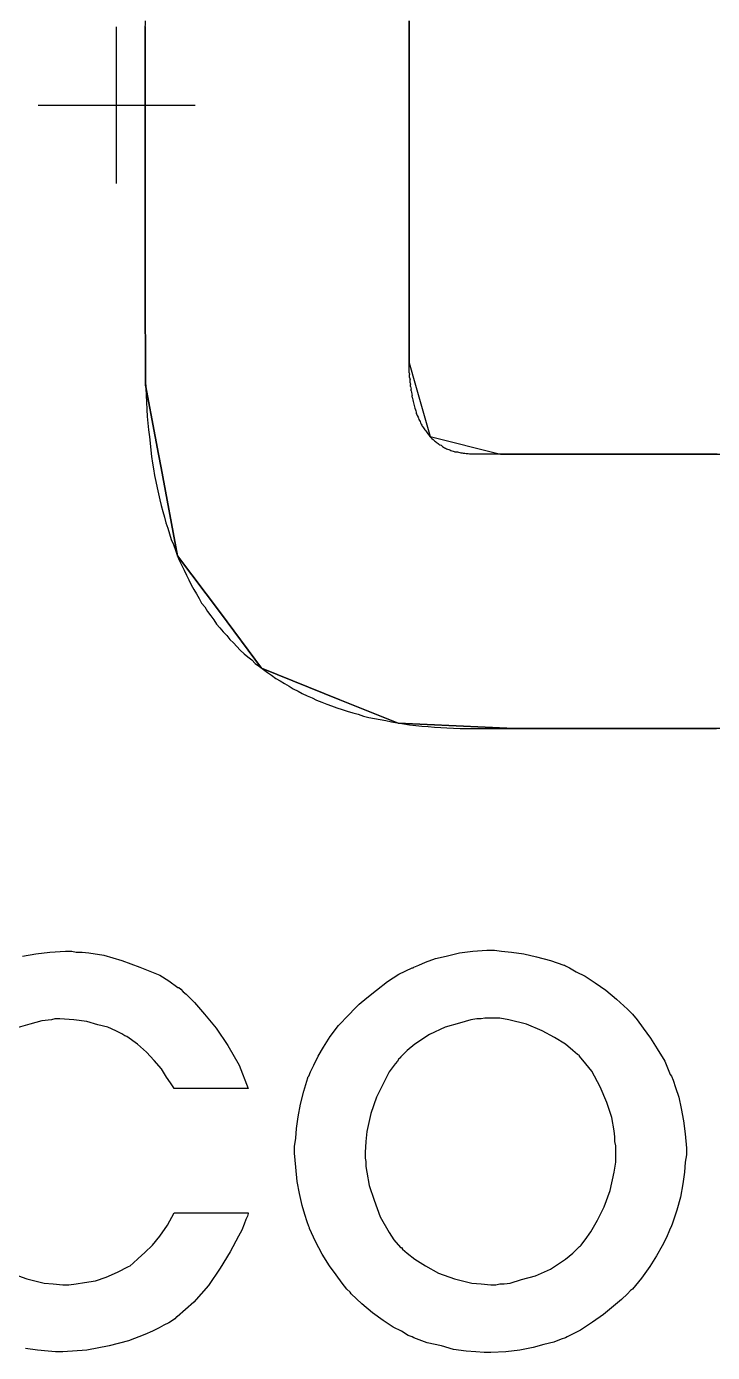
# Model space of a CAD drawing. Extents: x -69.4 to 29.6, y -21.9 to 37.7.
# Drawn here: x -39.971 to -38.002, y 16.968 to 20.773 of the extents above; entities that cross this region are included whole.
import ezdxf

# ---------------------------------------------------------------- set-up
doc = ezdxf.new("R2010")
doc.units = 0
doc.layers.add('gg1', color=1, linetype='CONTINUOUS')
doc.layers.add('gto', color=5, linetype='CONTINUOUS')

msp = doc.modelspace()

# ---------------------------------------------------------------- linework, layer by layer
at = {"layer": 'gg1', "color": 1}
for points in [[(-39.712079, 20.322041), (-39.712079, 20.772042)], [(-39.93708, 20.547041), (-39.487079, 20.547041)]]:
    msp.add_lwpolyline(points, dxfattribs=at)
at = {"layer": 'gto', "color": 5}
for points in [[(-36.979074, 18.758038), (-38.571077, 18.758038), (-38.904078, 18.774038), (-39.071078, 18.841038), (-39.296079, 18.931038), (-39.414079, 19.090038), (-39.537079, 19.254039), (-39.584079, 19.506039), (-39.592079, 19.545039), (-39.601079, 19.596039), (-39.629079, 19.743039), (-39.629079, 19.80804), (-39.630079, 19.97204), (-39.630079, 20.01004), (-39.630079, 20.431041), (-39.630079, 20.761042), (-39.629079, 20.789042)], [(-39.630079, 20.761042), (-39.629079, 20.789042)], [(-39.629079, 20.763042), (-39.629079, 20.773042)], [(-38.872078, 20.789042), (-38.872078, 20.761042), (-38.872078, 20.431041), (-38.872078, 20.01004), (-38.872078, 19.97204), (-38.872078, 19.80804), (-38.854078, 19.743039), (-38.812078, 19.596039), (-38.610077, 19.545039), (-36.984074, 19.545039)], [(-38.872078, 20.761042), (-38.872078, 20.789042)], [(-38.872078, 19.77904), (-38.872078, 19.78404), (-38.872078, 19.79004), (-38.872078, 19.79504), (-38.872078, 19.80004), (-38.872078, 19.80604), (-38.872078, 19.80804), (-38.872078, 19.81004), (-38.872078, 19.81204), (-38.872078, 19.81404), (-38.872078, 19.81704), (-38.872078, 19.82104), (-38.872078, 19.82604), (-38.872078, 19.83104), (-38.872078, 19.83604), (-38.872078, 19.84204), (-38.872078, 19.84804), (-38.872078, 19.85504), (-38.872078, 19.86304), (-38.872078, 19.87104), (-38.872078, 19.87804), (-38.872078, 19.88704), (-38.872078, 19.89704), (-38.872078, 19.90704), (-38.872078, 19.91604), (-38.872078, 19.92704), (-38.872078, 19.93804), (-38.872078, 19.95004), (-38.872078, 19.96104), (-38.872078, 19.97304), (-38.872078, 19.98604), (-38.872078, 19.99804), (-38.872078, 20.01104), (-38.872078, 20.02404), (-38.872078, 20.03704), (-38.872078, 20.05104), (-38.872078, 20.06504), (-38.872078, 20.07904), (-38.872078, 20.09404), (-38.872078, 20.10804), (-38.872078, 20.12304), (-38.872078, 20.13804), (-38.872078, 20.15304), (-38.872078, 20.16904), (-38.872078, 20.18404), (-38.872078, 20.20004), (-38.872078, 20.21504), (-38.872078, 20.23104), (-38.872078, 20.24704), (-38.872078, 20.263041), (-38.872078, 20.279041), (-38.872078, 20.295041), (-38.872078, 20.312041), (-38.872078, 20.327041), (-38.872078, 20.344041), (-38.872078, 20.359041), (-38.872078, 20.376041), (-38.872078, 20.391041), (-38.872078, 20.408041), (-38.872078, 20.423041), (-38.872078, 20.440041), (-38.872078, 20.456041), (-38.872078, 20.471041), (-38.872078, 20.487041), (-38.872078, 20.502041), (-38.872078, 20.517041), (-38.872078, 20.532041), (-38.872078, 20.547041), (-38.872078, 20.562041), (-38.872078, 20.576041), (-38.872078, 20.591041), (-38.872078, 20.605041), (-38.872078, 20.619041), (-38.872078, 20.633041), (-38.872078, 20.646041), (-38.872078, 20.659041), (-38.872078, 20.672041), (-38.872078, 20.684041), (-38.872078, 20.697041), (-38.872078, 20.709041), (-38.872078, 20.720041), (-38.872078, 20.731041), (-38.872078, 20.742041), (-38.872078, 20.752042), (-38.872078, 20.762042), (-38.872078, 20.772042), (-38.872078, 20.782042)], [(-39.630079, 20.431041), (-39.630079, 20.761042)], [(-39.629079, 20.753042), (-39.629079, 20.763042)], [(-39.629079, 20.743041), (-39.629079, 20.753042)], [(-39.629079, 20.732041), (-39.629079, 20.743041)], [(-38.872078, 20.431041), (-38.872078, 20.761042)], [(-39.629079, 20.720041), (-39.629079, 20.732041)], [(-39.629079, 20.710041), (-39.629079, 20.720041)], [(-39.629079, 20.698041), (-39.629079, 20.710041)], [(-39.629079, 20.685041), (-39.629079, 20.698041)], [(-39.629079, 20.673041), (-39.629079, 20.685041)], [(-39.629079, 20.660041), (-39.629079, 20.673041)], [(-39.629079, 20.647041), (-39.629079, 20.660041)], [(-39.629079, 20.634041), (-39.629079, 20.647041)], [(-39.629079, 20.620041), (-39.629079, 20.634041)], [(-39.629079, 20.606041), (-39.629079, 20.620041)], [(-39.629079, 20.592041), (-39.629079, 20.606041)], [(-39.629079, 20.577041), (-39.629079, 20.592041)], [(-39.629079, 20.563041), (-39.629079, 20.577041)], [(-39.629079, 20.548041), (-39.629079, 20.563041)], [(-39.629079, 20.533041), (-39.629079, 20.548041)], [(-39.629079, 20.518041), (-39.629079, 20.533041)], [(-39.629079, 20.503041), (-39.629079, 20.518041)], [(-39.629079, 20.488041), (-39.629079, 20.503041)], [(-39.629079, 20.472041), (-39.629079, 20.488041)], [(-39.629079, 20.457041), (-39.629079, 20.472041)], [(-39.630079, 20.01004), (-39.630079, 20.431041)], [(-39.629079, 20.440041), (-39.629079, 20.457041)], [(-39.629079, 20.424041), (-39.629079, 20.440041)], [(-38.872078, 20.01004), (-38.872078, 20.431041)], [(-39.629079, 20.409041), (-39.629079, 20.424041)], [(-39.629079, 20.392041), (-39.629079, 20.409041)], [(-39.629079, 20.377041), (-39.629079, 20.392041)], [(-39.629079, 20.360041), (-39.629079, 20.377041)], [(-39.629079, 20.345041), (-39.629079, 20.360041)], [(-39.629079, 20.328041), (-39.629079, 20.345041)], [(-39.629079, 20.313041), (-39.629079, 20.328041)], [(-39.629079, 20.296041), (-39.629079, 20.313041)], [(-39.629079, 20.280041), (-39.629079, 20.296041)], [(-39.629079, 20.264041), (-39.629079, 20.280041)], [(-39.629079, 20.24804), (-39.629079, 20.264041)], [(-39.629079, 20.23204), (-39.629079, 20.24804)], [(-39.629079, 20.21604), (-39.629079, 20.23204)], [(-39.629079, 20.20104), (-39.629079, 20.21604)], [(-39.629079, 20.18504), (-39.629079, 20.20104)], [(-39.629079, 20.16904), (-39.629079, 20.18504)], [(-39.629079, 20.15404), (-39.629079, 20.16904)], [(-39.629079, 20.13904), (-39.629079, 20.15404)], [(-39.629079, 20.12404), (-39.629079, 20.13904)], [(-39.629079, 20.10904), (-39.629079, 20.12404)], [(-39.629079, 20.09504), (-39.629079, 20.10904)], [(-39.629079, 20.08004), (-39.629079, 20.09504)], [(-39.629079, 20.06504), (-39.629079, 20.08004)], [(-39.629079, 20.05204), (-39.629079, 20.06504)], [(-39.629079, 20.03804), (-39.629079, 20.05204)], [(-39.629079, 20.02404), (-39.629079, 20.03804)], [(-39.629079, 20.01204), (-39.629079, 20.02404)], [(-39.629079, 19.99804), (-39.629079, 20.01204)], [(-39.630079, 19.97204), (-39.630079, 20.01004)], [(-39.629079, 19.98604), (-39.629079, 19.99804)], [(-39.629079, 19.97404), (-39.629079, 19.98604)], [(-39.629079, 19.96104), (-39.629079, 19.97404)], [(-38.872078, 19.97204), (-38.872078, 20.01004)], [(-39.630079, 19.97204), (-39.629079, 19.80804)], [(-39.629079, 19.95004), (-39.629079, 19.96104)], [(-39.629079, 19.93904), (-39.629079, 19.95004)], [(-39.629079, 19.92804), (-39.629079, 19.93904)], [(-38.872078, 19.80804), (-38.872078, 19.97204)], [(-39.629079, 19.91704), (-39.629079, 19.92804)], [(-39.629079, 19.90804), (-39.629079, 19.91704)], [(-39.629079, 19.89804), (-39.629079, 19.90804)], [(-39.629079, 19.88804), (-39.629079, 19.89804)], [(-39.629079, 19.87904), (-39.629079, 19.88804)], [(-39.629079, 19.87104), (-39.629079, 19.87904)], [(-39.629079, 19.86304), (-39.629079, 19.87104)], [(-39.629079, 19.85504), (-39.629079, 19.86304)], [(-39.629079, 19.84804), (-39.629079, 19.85504)], [(-39.629079, 19.84204), (-39.629079, 19.84804)], [(-39.629079, 19.83604), (-39.629079, 19.84204)], [(-39.629079, 19.83104), (-39.629079, 19.83604)], [(-39.629079, 19.82604), (-39.629079, 19.83104)], [(-39.629079, 19.82104), (-39.629079, 19.82604)], [(-39.629079, 19.81804), (-39.629079, 19.82104)], [(-39.629079, 19.81404), (-39.629079, 19.81804)], [(-39.629079, 19.81204), (-39.629079, 19.81404)], [(-39.629079, 19.81004), (-39.629079, 19.81204)], [(-39.629079, 19.80804), (-39.629079, 19.81004)], [(-39.629079, 19.80804), (-39.629079, 19.743039)], [(-39.629079, 19.79904), (-39.629079, 19.80804)], [(-39.629079, 19.77704), (-39.629079, 19.79904)], [(-38.872078, 19.80804), (-38.854078, 19.743039)], [(-39.629079, 19.75604), (-39.629079, 19.77704)], [(-39.629079, 19.75604), (-39.628079, 19.735039), (-39.627079, 19.715039), (-39.626079, 19.695039), (-39.625079, 19.674039), (-39.624079, 19.654039), (-39.622079, 19.634039), (-39.620079, 19.615039), (-39.618079, 19.595039), (-39.616079, 19.577039), (-39.614079, 19.557039), (-39.612079, 19.539039), (-39.609079, 19.520039), (-39.606079, 19.503039), (-39.603079, 19.484039), (-39.599079, 19.467039), (-39.596079, 19.449039), (-39.592079, 19.432039), (-39.588079, 19.414039), (-39.584079, 19.398039), (-39.579079, 19.381039), (-39.575079, 19.365039), (-39.571079, 19.348039), (-39.565079, 19.333039), (-39.560079, 19.317039), (-39.555079, 19.301039), (-39.549079, 19.286039), (-39.543079, 19.270039), (-39.538079, 19.256039), (-39.532079, 19.241038), (-39.525079, 19.226038), (-39.518079, 19.213038), (-39.511079, 19.198038), (-39.505079, 19.185038), (-39.498079, 19.171038), (-39.490079, 19.157038), (-39.483079, 19.145038), (-39.475079, 19.131038), (-39.468079, 19.118038), (-39.459079, 19.107038), (-39.451079, 19.094038), (-39.442079, 19.082038), (-39.433079, 19.070038), (-39.425079, 19.058038), (-39.416079, 19.047038), (-39.406079, 19.036038), (-39.396079, 19.025038), (-39.387079, 19.014038), (-39.377079, 19.004038), (-39.367079, 18.994038), (-39.357079, 18.983038), (-39.346079, 18.973038), (-39.335079, 18.964038), (-39.324079, 18.955038), (-39.314079, 18.945038), (-39.302079, 18.936038), (-39.290079, 18.928038), (-39.279079, 18.919038), (-39.267079, 18.911038), (-39.255079, 18.902038), (-39.243078, 18.895038), (-39.230078, 18.887038), (-39.217078, 18.880038), (-39.205078, 18.872038), (-39.191078, 18.865038), (-39.179078, 18.859038), (-39.165078, 18.852038), (-39.151078, 18.846038), (-39.138078, 18.840038), (-39.123078, 18.834038), (-39.109078, 18.828038), (-39.095078, 18.823038), (-39.080078, 18.818038), (-39.065078, 18.813038), (-39.050078, 18.808038), (-39.034078, 18.803038), (-39.019078, 18.799038), (-39.003078, 18.794038), (-38.988078, 18.790038), (-38.972078, 18.787038), (-38.956078, 18.784038), (-38.939078, 18.781038), (-38.923078, 18.777038), (-38.906078, 18.775038), (-38.888078, 18.772038), (-38.871078, 18.769038), (-38.853078, 18.767038), (-38.836078, 18.765038), (-38.818078, 18.764038), (-38.800078, 18.762038), (-38.782078, 18.761038), (-38.764078, 18.760038), (-38.745077, 18.759038), (-38.726077, 18.758038), (-38.707077, 18.758038), (-38.688077, 18.758038), (-38.682077, 18.758038), (-38.681077, 18.758038), (-38.679077, 18.758038), (-38.675077, 18.758038), (-38.671077, 18.758038), (-38.666077, 18.758038), (-38.660077, 18.758038), (-38.653077, 18.758038), (-38.644077, 18.758038), (-38.635077, 18.758038), (-38.626077, 18.758038), (-38.615077, 18.758038), (-38.603077, 18.758038), (-38.592077, 18.758038), (-38.578077, 18.758038), (-38.564077, 18.758038), (-38.550077, 18.758038), (-38.535077, 18.758038), (-38.519077, 18.758038), (-38.502077, 18.758038), (-38.486077, 18.758038), (-38.468077, 18.758038), (-38.450077, 18.758038), (-38.430077, 18.758038), (-38.411077, 18.758038), (-38.391077, 18.758038), (-38.370077, 18.758038), (-38.349077, 18.758038), (-38.328077, 18.758038), (-38.306077, 18.758038), (-38.283077, 18.758038), (-38.261077, 18.758038), (-38.237076, 18.758038), (-38.214076, 18.758038), (-38.191076, 18.758038), (-38.166076, 18.758038), (-38.142076, 18.758038), (-38.117076, 18.758038), (-38.092076, 18.758038), (-38.067076, 18.758038), (-38.042076, 18.758038), (-38.017076, 18.758038), (-37.990076, 18.758038)], [(-38.872078, 19.77904), (-38.871078, 19.77404)], [(-38.871078, 19.76504), (-38.871078, 19.77004), (-38.871078, 19.77404)], [(-38.871078, 19.76504), (-38.870078, 19.76004)], [(-38.870078, 19.75004), (-38.870078, 19.75504), (-38.870078, 19.76004)], [(-38.870078, 19.75004), (-38.869078, 19.745039)], [(-39.629079, 19.743039), (-39.601079, 19.596039)], [(-38.869078, 19.740039), (-38.869078, 19.745039)], [(-38.869078, 19.740039), (-38.868078, 19.736039)], [(-38.868078, 19.736039), (-38.867078, 19.732039)], [(-38.867078, 19.727039), (-38.867078, 19.732039)], [(-38.867078, 19.727039), (-38.866078, 19.723039)], [(-38.866078, 19.723039), (-38.865078, 19.718039)], [(-38.865078, 19.718039), (-38.864078, 19.714039)], [(-38.864078, 19.709039), (-38.864078, 19.714039)], [(-38.864078, 19.709039), (-38.863078, 19.705039)], [(-38.854078, 19.743039), (-38.812078, 19.596039)], [(-38.863078, 19.705039), (-38.862078, 19.701039)], [(-38.862078, 19.701039), (-38.861078, 19.697039)], [(-38.861078, 19.697039), (-38.860078, 19.693039)], [(-38.860078, 19.693039), (-38.859078, 19.689039)], [(-38.859078, 19.689039), (-38.858078, 19.685039)], [(-38.858078, 19.685039), (-38.857078, 19.681039)], [(-38.857078, 19.681039), (-38.856078, 19.677039)], [(-38.856078, 19.677039), (-38.854078, 19.673039)], [(-38.854078, 19.673039), (-38.853078, 19.670039)], [(-38.853078, 19.670039), (-38.852078, 19.666039)], [(-38.852078, 19.666039), (-38.852078, 19.662039)], [(-38.852078, 19.662039), (-38.850078, 19.659039)], [(-38.850078, 19.659039), (-38.849078, 19.656039)], [(-38.849078, 19.656039), (-38.847078, 19.652039)], [(-38.847078, 19.652039), (-38.846078, 19.649039)], [(-38.846078, 19.649039), (-38.845078, 19.645039)], [(-38.845078, 19.645039), (-38.843078, 19.642039)], [(-38.843078, 19.642039), (-38.841078, 19.639039)], [(-38.841078, 19.639039), (-38.840078, 19.635039)], [(-38.840078, 19.635039), (-38.838078, 19.632039)], [(-38.838078, 19.632039), (-38.836078, 19.629039)], [(-39.601079, 19.596039), (-39.592079, 19.545039)], [(-38.836078, 19.629039), (-38.835078, 19.626039)], [(-38.835078, 19.626039), (-38.833078, 19.624039)], [(-38.833078, 19.624039), (-38.831078, 19.621039)], [(-38.831078, 19.621039), (-38.829078, 19.618039)], [(-38.829078, 19.618039), (-38.827078, 19.615039)], [(-38.827078, 19.615039), (-38.825078, 19.612039)], [(-38.825078, 19.612039), (-38.823078, 19.610039)], [(-38.823078, 19.610039), (-38.821078, 19.607039)], [(-38.821078, 19.607039), (-38.819078, 19.604039)], [(-38.819078, 19.604039), (-38.817078, 19.602039)], [(-38.817078, 19.602039), (-38.815078, 19.599039)], [(-38.815078, 19.599039), (-38.814078, 19.597039)], [(-38.814078, 19.597039), (-38.811078, 19.594039)], [(-38.812078, 19.596039), (-38.610077, 19.545039)], [(-38.811078, 19.594039), (-38.809078, 19.592039)], [(-38.809078, 19.592039), (-38.807078, 19.590039)], [(-38.807078, 19.590039), (-38.804078, 19.588039)], [(-38.804078, 19.588039), (-38.802078, 19.586039)], [(-38.802078, 19.586039), (-38.800078, 19.584039)], [(-38.800078, 19.584039), (-38.797078, 19.582039)], [(-38.797078, 19.582039), (-38.795078, 19.580039)], [(-38.795078, 19.580039), (-38.792078, 19.578039)], [(-38.792078, 19.578039), (-38.789078, 19.576039)], [(-38.789078, 19.576039), (-38.787078, 19.574039)], [(-38.787078, 19.574039), (-38.784078, 19.572039)], [(-38.784078, 19.572039), (-38.781078, 19.571039)], [(-38.781078, 19.571039), (-38.779078, 19.569039)], [(-38.779078, 19.569039), (-38.777078, 19.567039)], [(-38.777078, 19.567039), (-38.774078, 19.566039)], [(-38.774078, 19.566039), (-38.771078, 19.564039)], [(-38.771078, 19.564039), (-38.768078, 19.563039)], [(-38.768078, 19.563039), (-38.765078, 19.561039)], [(-38.765078, 19.561039), (-38.762078, 19.560039)], [(-38.762078, 19.560039), (-38.759078, 19.559039)], [(-38.759078, 19.559039), (-38.756078, 19.558039)], [(-38.756078, 19.558039), (-38.753078, 19.556039)], [(-38.753078, 19.556039), (-38.750078, 19.555039)], [(-39.592079, 19.545039), (-39.584079, 19.506039)], [(-38.750078, 19.555039), (-38.746077, 19.554039)], [(-38.746077, 19.554039), (-38.743077, 19.553039)], [(-38.743077, 19.553039), (-38.741077, 19.552039)], [(-38.741077, 19.552039), (-38.737077, 19.552039)], [(-38.737077, 19.552039), (-38.734077, 19.552039)], [(-38.734077, 19.552039), (-38.731077, 19.551039)], [(-38.731077, 19.551039), (-38.727077, 19.550039)], [(-38.727077, 19.550039), (-38.724077, 19.549039)], [(-38.724077, 19.549039), (-38.720077, 19.549039)], [(-38.720077, 19.549039), (-38.717077, 19.548039)], [(-38.717077, 19.548039), (-38.713077, 19.548039)], [(-38.713077, 19.548039), (-38.709077, 19.547039)], [(-38.709077, 19.547039), (-38.707077, 19.547039)], [(-38.707077, 19.547039), (-38.703077, 19.547039)], [(-38.703077, 19.547039), (-38.699077, 19.546039)], [(-38.699077, 19.546039), (-38.695077, 19.546039)], [(-38.695077, 19.546039), (-38.691077, 19.546039)], [(-38.691077, 19.546039), (-38.687077, 19.546039)], [(-38.687077, 19.546039), (-38.683077, 19.546039)], [(-38.683077, 19.546039), (-38.682077, 19.546039)], [(-38.682077, 19.546039), (-38.681077, 19.546039)], [(-38.681077, 19.546039), (-38.678077, 19.546039)], [(-38.678077, 19.546039), (-38.675077, 19.546039)], [(-38.675077, 19.546039), (-38.670077, 19.546039)], [(-38.670077, 19.546039), (-38.666077, 19.546039)], [(-38.666077, 19.546039), (-38.659077, 19.546039)], [(-38.659077, 19.546039), (-38.652077, 19.546039)], [(-38.652077, 19.546039), (-38.644077, 19.546039)], [(-38.644077, 19.546039), (-38.635077, 19.546039)], [(-38.635077, 19.546039), (-38.625077, 19.546039)], [(-38.625077, 19.546039), (-38.614077, 19.546039)], [(-38.614077, 19.546039), (-38.603077, 19.546039)], [(-38.603077, 19.546039), (-38.591077, 19.546039)], [(-38.591077, 19.546039), (-38.578077, 19.546039)], [(-38.578077, 19.546039), (-38.563077, 19.546039)], [(-38.563077, 19.546039), (-38.550077, 19.546039)], [(-38.550077, 19.546039), (-38.534077, 19.546039)], [(-38.534077, 19.546039), (-38.519077, 19.546039)], [(-38.519077, 19.546039), (-38.502077, 19.546039)], [(-38.502077, 19.546039), (-38.485077, 19.546039)], [(-38.485077, 19.546039), (-38.467077, 19.546039)], [(-38.467077, 19.546039), (-38.449077, 19.546039)], [(-38.449077, 19.546039), (-38.429077, 19.546039)], [(-38.429077, 19.546039), (-38.410077, 19.546039)], [(-38.410077, 19.546039), (-38.389077, 19.546039)], [(-38.389077, 19.546039), (-38.369077, 19.546039)], [(-38.369077, 19.546039), (-38.348077, 19.546039)], [(-38.348077, 19.546039), (-38.327077, 19.546039)], [(-38.327077, 19.546039), (-38.305077, 19.546039)], [(-38.305077, 19.546039), (-38.282077, 19.546039)], [(-38.282077, 19.546039), (-38.260077, 19.546039)], [(-38.260077, 19.546039), (-38.236076, 19.546039)], [(-38.236076, 19.546039), (-38.213076, 19.546039)], [(-38.213076, 19.546039), (-38.189076, 19.546039)], [(-38.189076, 19.546039), (-38.164076, 19.546039)], [(-38.164076, 19.546039), (-38.140076, 19.546039)], [(-38.140076, 19.546039), (-38.116076, 19.546039)], [(-38.116076, 19.546039), (-38.090076, 19.546039)], [(-38.090076, 19.546039), (-38.066076, 19.546039)], [(-38.066076, 19.546039), (-38.041076, 19.546039)], [(-38.041076, 19.546039), (-38.015076, 19.546039)], [(-38.015076, 19.546039), (-37.989076, 19.546039)], [(-39.584079, 19.506039), (-39.537079, 19.254039)], [(-39.537079, 19.254039), (-39.414079, 19.090038)], [(-39.414079, 19.090038), (-39.296079, 18.931038)], [(-39.296079, 18.931038), (-39.071078, 18.841038)], [(-39.071078, 18.841038), (-38.904078, 18.774038)], [(-38.904078, 18.774038), (-38.571077, 18.758038)], [(-39.82808, 18.117036), (-39.81108, 18.117036), (-39.79208, 18.115036), (-39.749079, 18.108036), (-39.697079, 18.093036), (-39.645079, 18.074036), (-39.588079, 18.051036), (-39.562079, 18.034036), (-39.536079, 18.015036), (-39.533079, 18.015036), (-39.528079, 18.010036), (-39.521079, 18.003036), (-39.512079, 17.996036), (-39.488079, 17.972036), (-39.460079, 17.939036), (-39.426079, 17.899036), (-39.393079, 17.849036), (-39.360079, 17.792036), (-39.334079, 17.725035), (-39.547079, 17.725035), (-39.550079, 17.730035), (-39.557079, 17.742035), (-39.569079, 17.758036), (-39.583079, 17.782036), (-39.604079, 17.806036), (-39.626079, 17.830036), (-39.652079, 17.853036), (-39.683079, 17.875036), (-39.688079, 17.877036), (-39.697079, 17.882036), (-39.714079, 17.891036), (-39.737079, 17.901036), (-39.76608, 17.908036), (-39.79708, 17.918036), (-39.83508, 17.922036), (-39.87508, 17.925036), (-39.88908, 17.925036), (-39.89908, 17.922036), (-39.92708, 17.920036), (-39.96108, 17.910036), (-40.00108, 17.899036)], [(-39.98208, 18.105036), (-39.94408, 18.112036), (-39.90408, 18.117036), (-39.85908, 18.119036), (-39.84008, 18.119036), (-39.82808, 18.117036)], [(-38.607077, 18.119036), (-38.579077, 18.117036), (-38.543077, 18.112036), (-38.507077, 18.103036), (-38.467077, 18.093036), (-38.429077, 18.079036), (-38.427077, 18.079036), (-38.424077, 18.077036), (-38.412077, 18.072036), (-38.393077, 18.060036), (-38.367077, 18.048036), (-38.339077, 18.029036), (-38.308077, 18.008036), (-38.277077, 17.982036), (-38.246076, 17.953036), (-38.241076, 17.948036), (-38.232076, 17.939036), (-38.218076, 17.922036), (-38.201076, 17.899036), (-38.180076, 17.870036), (-38.161076, 17.839036), (-38.139076, 17.804036), (-38.123076, 17.766036), (-38.120076, 17.761036), (-38.115076, 17.749035), (-38.108076, 17.728035), (-38.099076, 17.701035), (-38.092076, 17.668035), (-38.085076, 17.633035), (-38.080076, 17.595035), (-38.077076, 17.554035), (-38.077076, 17.552035), (-38.077076, 17.549035), (-38.077076, 17.535035), (-38.080076, 17.514035), (-38.082076, 17.485035), (-38.087076, 17.452035), (-38.094076, 17.414035), (-38.104076, 17.376035), (-38.118076, 17.336035), (-38.120076, 17.331035), (-38.125076, 17.319035), (-38.134076, 17.298035), (-38.146076, 17.274035), (-38.163076, 17.245034), (-38.182076, 17.215034), (-38.206076, 17.181034), (-38.232076, 17.150034), (-38.237076, 17.146034), (-38.246076, 17.136034), (-38.263077, 17.120034), (-38.286077, 17.101034), (-38.315077, 17.077034), (-38.346077, 17.055034), (-38.381077, 17.032034), (-38.419077, 17.013034), (-38.424077, 17.010034), (-38.436077, 17.006034), (-38.457077, 16.998034), (-38.486077, 16.991034), (-38.517077, 16.982034), (-38.555077, 16.975034), (-38.595077, 16.970034), (-38.638077, 16.968034), (-38.657077, 16.968034), (-38.681077, 16.970034), (-38.709077, 16.972034), (-38.745077, 16.977034), (-38.780078, 16.987034), (-38.821078, 16.996034), (-38.859078, 17.010034), (-38.864078, 17.013034), (-38.875078, 17.017034), (-38.894078, 17.029034), (-38.918078, 17.041034), (-38.947078, 17.060034), (-38.978078, 17.082034), (-39.008078, 17.108034), (-39.039078, 17.136034), (-39.042078, 17.141034), (-39.051078, 17.150034), (-39.065078, 17.167034), (-39.082078, 17.191034), (-39.101078, 17.217034), (-39.122078, 17.250035), (-39.141078, 17.286035), (-39.158078, 17.324035), (-39.158078, 17.326035), (-39.160078, 17.329035), (-39.165078, 17.343035), (-39.172078, 17.364035), (-39.179078, 17.390035), (-39.187078, 17.424035), (-39.194078, 17.459035), (-39.198078, 17.500035), (-39.201078, 17.540035), (-39.201078, 17.542035), (-39.201078, 17.545035), (-39.201078, 17.559035), (-39.198078, 17.583035), (-39.196078, 17.611035), (-39.191078, 17.644035), (-39.184078, 17.680035), (-39.175078, 17.718035), (-39.163078, 17.756036), (-39.163078, 17.758036), (-39.160078, 17.761036), (-39.156078, 17.773036), (-39.146078, 17.792036), (-39.134078, 17.818036), (-39.118078, 17.844036), (-39.099078, 17.875036), (-39.075078, 17.906036), (-39.046078, 17.937036), (-39.042078, 17.941036), (-39.032078, 17.951036), (-39.016078, 17.967036), (-38.994078, 17.986036), (-38.966078, 18.008036), (-38.935078, 18.032036), (-38.902078, 18.053036), (-38.864078, 18.072036), (-38.861078, 18.072036), (-38.859078, 18.074036), (-38.845078, 18.079036), (-38.826078, 18.088036), (-38.797078, 18.098036), (-38.766078, 18.105036), (-38.728077, 18.115036), (-38.690077, 18.119036), (-38.650077, 18.122036), (-38.628077, 18.122036), (-38.607077, 18.119036)], [(-38.612077, 17.927036), (-38.655077, 17.927036), (-38.666077, 17.925036), (-38.678077, 17.925036), (-38.695077, 17.922036), (-38.728077, 17.913036), (-38.769078, 17.901036), (-38.814078, 17.880036), (-38.856078, 17.853036), (-38.878078, 17.834036), (-38.897078, 17.815036), (-38.897078, 17.813036), (-38.902078, 17.811036), (-38.906078, 17.804036), (-38.913078, 17.796036), (-38.930078, 17.773036), (-38.947078, 17.739035), (-38.966078, 17.701035), (-38.982078, 17.654035), (-38.994078, 17.602035), (-38.997078, 17.573035), (-38.999078, 17.542035), (-38.999078, 17.540035), (-38.999078, 17.535035), (-38.999078, 17.526035), (-38.997078, 17.516035), (-38.997078, 17.502035), (-38.994078, 17.485035), (-38.987078, 17.447035), (-38.973078, 17.405035), (-38.956078, 17.357035), (-38.930078, 17.312035), (-38.916078, 17.291035), (-38.897078, 17.269035), (-38.894078, 17.269035), (-38.892078, 17.264035), (-38.878078, 17.253035), (-38.856078, 17.236034), (-38.826078, 17.217034), (-38.788078, 17.196034), (-38.742077, 17.179034), (-38.693077, 17.167034), (-38.666077, 17.165034), (-38.638077, 17.162034), (-38.624077, 17.162034), (-38.612077, 17.165034), (-38.600077, 17.165034), (-38.583077, 17.167034), (-38.550077, 17.177034), (-38.510077, 17.188034), (-38.467077, 17.207034), (-38.424077, 17.236034), (-38.403077, 17.253035), (-38.384077, 17.272035), (-38.381077, 17.274035), (-38.379077, 17.276035), (-38.374077, 17.283035), (-38.367077, 17.291035), (-38.351077, 17.314035), (-38.332077, 17.348035), (-38.313077, 17.386035), (-38.296077, 17.433035), (-38.284077, 17.485035), (-38.279077, 17.514035), (-38.279077, 17.545035), (-38.279077, 17.547035), (-38.279077, 17.552035), (-38.279077, 17.561035), (-38.282077, 17.573035), (-38.282077, 17.587035), (-38.284077, 17.604035), (-38.291077, 17.642035), (-38.305077, 17.685035), (-38.324077, 17.730035), (-38.348077, 17.775036), (-38.365077, 17.796036), (-38.384077, 17.818036), (-38.384077, 17.820036), (-38.389077, 17.823036), (-38.403077, 17.834036), (-38.424077, 17.853036), (-38.455077, 17.872036), (-38.491077, 17.891036), (-38.536077, 17.910036), (-38.586077, 17.922036), (-38.612077, 17.927036)], [(-40.01508, 17.196034), (-39.97008, 17.179034), (-39.92008, 17.167034), (-39.89408, 17.165034), (-39.86608, 17.162034), (-39.84908, 17.162034), (-39.82808, 17.165034), (-39.80408, 17.169034), (-39.77308, 17.174034), (-39.742079, 17.184034), (-39.709079, 17.198034), (-39.678079, 17.215034), (-39.673079, 17.217034), (-39.664079, 17.224034), (-39.650079, 17.238034), (-39.631079, 17.255035), (-39.609079, 17.276035), (-39.588079, 17.302035), (-39.566079, 17.333035), (-39.547079, 17.369035), (-39.334079, 17.369035), (-39.334079, 17.367035), (-39.336079, 17.359035), (-39.341079, 17.350035), (-39.346079, 17.336035), (-39.353079, 17.319035), (-39.362079, 17.302035), (-39.386079, 17.257035), (-39.415079, 17.210034), (-39.448079, 17.160034), (-39.490079, 17.112034), (-39.538079, 17.070034), (-39.540079, 17.070034), (-39.545079, 17.065034), (-39.552079, 17.060034), (-39.562079, 17.053034), (-39.576079, 17.046034), (-39.590079, 17.039034), (-39.609079, 17.029034), (-39.631079, 17.020034), (-39.678079, 17.001034), (-39.733079, 16.987034), (-39.79708, 16.975034), (-39.86608, 16.970034), (-39.88708, 16.970034), (-39.90808, 16.972034), (-39.93908, 16.975034), (-39.97308, 16.979034)]]:
    msp.add_lwpolyline(points, dxfattribs=at)

doc.saveas('drawing.dxf')
